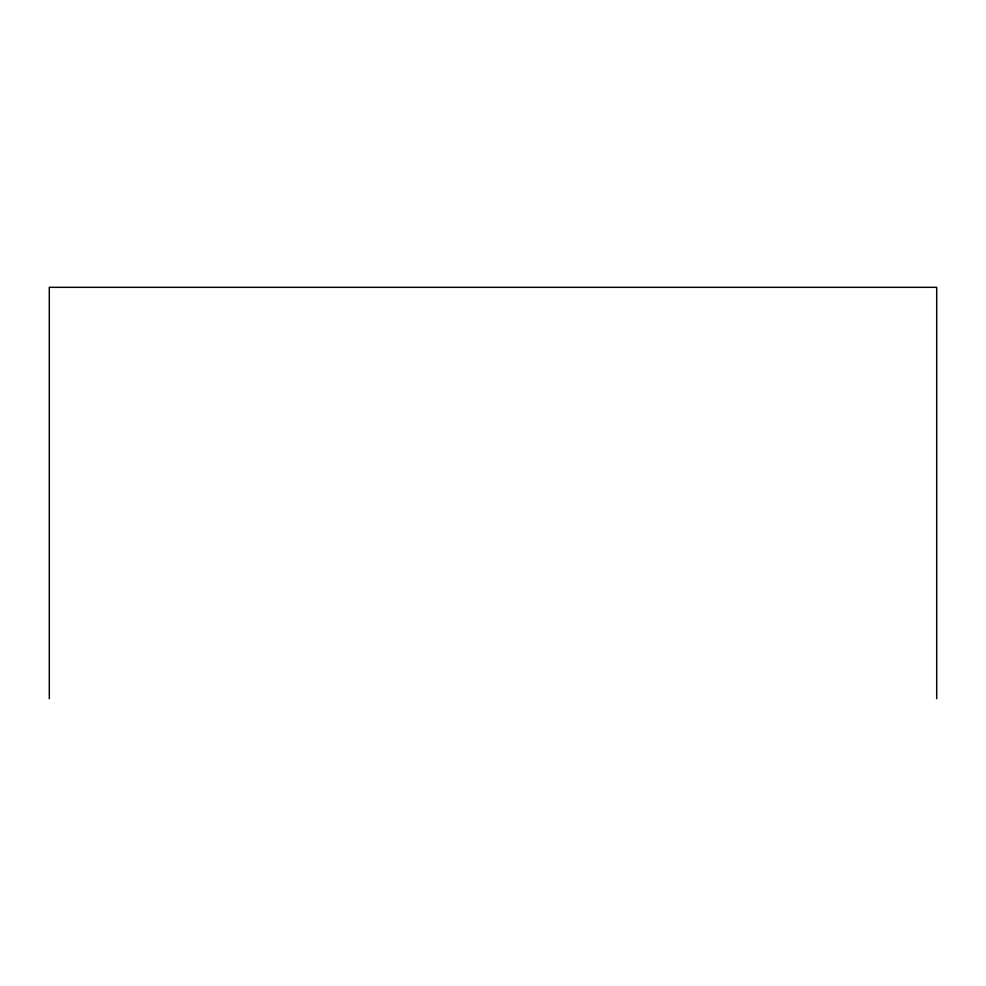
<?xml version="1.0" encoding="UTF-8"?>
<svg xmlns="http://www.w3.org/2000/svg" width="986" height="986" viewBox="0 0 986 986"><rect width="100%" height="100%" fill="white"/><g stroke="black" fill="none" stroke-linecap="round" stroke-linejoin="round"><path stroke-width="1.48" d="M936.7 698.68L936.7 287.32L49.3 287.32L49.3 698.68"/></g></svg>
